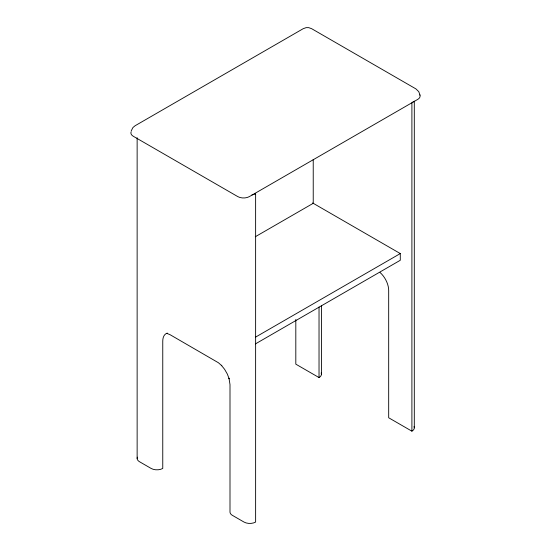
<?xml version="1.0" encoding="UTF-8"?>
<svg xmlns="http://www.w3.org/2000/svg" width="551" height="551" viewBox="0 0 551 551"><rect width="100%" height="100%" fill="white"/><g stroke="black" fill="none" stroke-linecap="round" stroke-linejoin="round"><path stroke-width="0.83" d="M131.241 130.842L132.949 127.529L135.091 125.752L303.195 28.7L306.129 27.646L308.718 27.646L311.652 28.7L415.909 88.89L418.767 91.659L420.034 95.192M255.292 236.751L313.23 203.305L313.23 159.411M255.457 337.184L400.288 253.57L400.288 260.272L255.457 343.886M166.815 333.341L170.204 334.781L218.43 362.751L221.784 365.726L221.33 365.237L224.608 369.322L227.287 373.964L229.182 378.847L228.996 378.206L230.001 384.605L230.001 512.01A8.21 4.739 0 0 0 232.405 515.357L244.017 522.059A8.21 4.739 0 0 0 255.623 522.059L255.623 193.663A8.21 4.739 0 0 1 251.945 194.889M312.624 202.954L400.288 253.57M321.157 372.979A8.21 4.739 0 0 1 319.029 377.559L295.811 364.156L295.811 319.449M414.021 426.598A8.21 4.739 0 0 1 411.9 431.171L388.682 417.768L388.682 290.432A16.42 9.477 60 0 0 380.08 272.518M414.304 101.143L414.304 427.824M411.9 431.171L411.9 102.775A8.21 4.739 0 0 0 413.202 101.79M321.433 305.344L321.433 374.205M319.029 307.003L319.029 377.559M137.137 137.729L137.137 458.391M167.297 333.093A16.42 9.477 60 0 0 162.759 341.103L162.759 468.446A8.21 4.739 0 0 1 151.146 468.446L139.541 461.745A8.21 4.739 0 0 1 137.413 457.165M131.172 131.703A8.21 4.739 0 0 0 133.301 136.283L237.77 196.597A8.21 4.739 0 0 0 249.383 196.597L417.699 99.421A8.21 4.739 0 0 0 419.828 94.841"/></g></svg>
